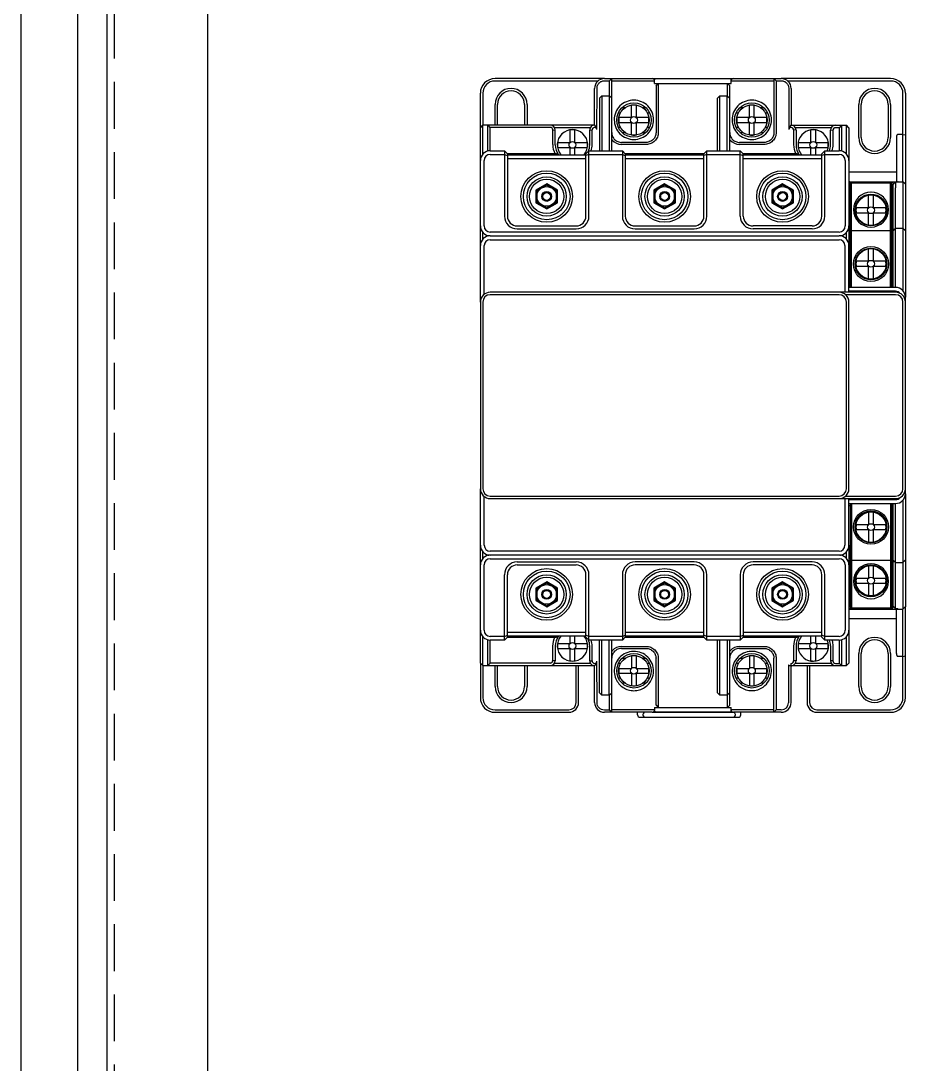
# Model space of a CAD drawing. Header units: millimetres. Extents: x 0 to 6126, y 0 to 4331.
# Drawn here: x 4056.4 to 4240, y 2773.8 to 2986.2 of the extents above; entities that cross this region are included whole.
import ezdxf

# ---------------------------------------------------------------- set-up
doc = ezdxf.new("R2010")
doc.units = ezdxf.units.MM
doc.linetypes.add('HIDDEN2', pattern=[4.7625, 3.175, -1.5875])
doc.layers.add('8ZTD-022-611DXF_CONTINUOUS_LINE', color=7, linetype='Continuous')

# ---------------------------------------------------------------- blocks, each defined once
blk = doc.blocks.new('chin851')
at = {"layer": '8ZTD-022-611DXF_CONTINUOUS_LINE', "color": 7, "linetype": 'Continuous'}
for p, q in [((93.52, 360.71), (71.27, 360.71)), ((92.21, 360.21), (71.27, 360.21)), ((93.52, 360.71), (103.22, 360.71)), ((93.52, 360.26), (94.56, 360.26)), ((94.56, 360.26), (95.01, 360.71)), ((94.56, 357.17), (94.56, 360.26)), ((95.02, 346.01), (95.02, 360.71)), ((95.02, 360.22), (103.72, 360.22)), ((103.22, 360.71), (119.81, 360.71)), ((103.59, 360.55), (103.61, 360.71)), ((103.72, 360.45), (103.72, 360.71)), ((103.72, 360.36), (103.72, 360.45)), ((103.72, 359.71), (103.72, 360.36)), ((103.72, 359.71), (119.32, 359.71)), ((119.12, 360.65), (103.92, 360.65)), ((104.02, 359.25), (104.48, 359.71)), ((104.02, 359.25), (104.02, 349.71)), ((104.48, 359.71), (104.48, 359.26)), ((104.48, 359.26), (104.48, 349.75)), ((119.02, 359.25), (118.56, 359.71)), ((118.56, 359.26), (118.56, 359.71)), ((118.56, 357.17), (118.56, 359.26)), ((119.02, 346.01), (119.02, 359.25)), ((119.32, 360.71), (119.32, 360.45)), ((119.32, 359.71), (119.32, 360.36)), ((119.32, 360.22), (128.02, 360.22)), ((119.42, 360.71), (119.44, 360.55)), ((119.81, 360.71), (129.52, 360.71)), ((128.02, 360.71), (128.02, 349.71)), ((128.02, 360.71), (128.48, 360.26)), ((128.48, 360.26), (128.48, 349.75)), ((128.48, 360.26), (129.52, 360.26)), ((151.77, 360.71), (129.52, 360.71)), ((151.77, 360.21), (130.82, 360.21)), ((68.27, 350.71), (68.27, 357.71)), ((68.77, 357.71), (68.77, 351.21)), ((91.52, 351.21), (91.52, 358.71)), ((92.01, 350.33), (92.02, 358.76)), ((93.02, 357.21), (92.52, 356.71)), ((93.02, 357.21), (93.02, 346.01)), ((93.02, 357.21), (94.52, 357.21)), ((94.52, 357.21), (94.52, 346.01)), ((95.02, 356.71), (94.52, 357.21)), ((116.52, 356.71), (117.02, 357.21)), ((117.02, 346.01), (117.02, 357.21)), ((117.02, 357.21), (118.52, 357.21)), ((118.52, 346.01), (118.52, 357.21)), ((118.52, 357.21), (119.02, 356.71)), ((131.02, 358.76), (131.02, 350.33)), ((131.52, 358.71), (131.52, 351.21)), ((154.27, 339.71), (154.27, 357.71)), ((154.77, 357.71), (154.77, 339.21)), ((71.27, 351.21), (71.27, 355.46)), ((71.77, 351.21), (71.77, 355.46)), ((77.27, 355.46), (77.27, 351.21)), ((77.77, 355.46), (77.77, 351.21)), ((92.52, 356.71), (92.52, 346.01)), ((97.69, 354.76), (97.1, 354.76)), ((97.92, 354.96), (97.92, 354.91)), ((99.02, 352.76), (99.02, 355.28)), ((100.02, 352.76), (100.02, 355.28)), ((101.12, 354.91), (101.12, 354.96)), ((101.93, 354.76), (101.34, 354.76)), ((116.52, 346.01), (116.52, 356.71)), ((121.69, 354.76), (121.1, 354.76)), ((121.92, 354.96), (121.92, 354.91)), ((123.02, 352.76), (123.02, 355.28)), ((124.02, 352.76), (124.02, 355.28)), ((125.12, 354.91), (125.12, 354.96)), ((125.93, 354.76), (125.34, 354.76)), ((145.27, 348.71), (145.27, 355.46)), ((145.77, 348.71), (145.77, 355.46)), ((151.27, 355.46), (151.27, 348.71)), ((151.77, 355.46), (151.77, 348.71)), ((96.36, 353.76), (96.81, 353.76)), ((99.02, 352.76), (96.5, 352.76)), ((102.53, 352.76), (100.02, 352.76)), ((102.23, 353.76), (102.67, 353.76)), ((120.36, 353.76), (120.81, 353.76)), ((123.02, 352.76), (120.5, 352.76)), ((126.53, 352.76), (124.02, 352.76)), ((126.23, 353.76), (126.67, 353.76)), ((68.27, 350.71), (68.77, 351.21)), ((68.27, 344.01), (68.27, 350.71)), ((68.77, 345.32), (68.77, 351.21)), ((91.52, 351.21), (68.77, 351.21)), ((69.77, 345.94), (69.77, 351.21)), ((69.77, 351.21), (70.27, 350.71)), ((82.52, 350.76), (70.22, 350.76)), ((70.27, 346.01), (70.27, 350.71)), ((90.65, 350.71), (83.38, 350.71)), ((96.81, 350.76), (96.36, 350.76)), ((96.5, 351.76), (99.02, 351.76)), ((99.02, 349.25), (99.02, 351.76)), ((100.02, 349.25), (100.02, 351.76)), ((100.02, 351.76), (102.53, 351.76)), ((102.67, 350.76), (102.22, 350.76)), ((120.81, 350.76), (120.36, 350.76)), ((120.5, 351.76), (123.02, 351.76)), ((123.02, 349.25), (123.02, 351.76)), ((124.02, 349.25), (124.02, 351.76)), ((124.02, 351.76), (126.53, 351.76)), ((126.67, 350.76), (126.22, 350.76)), ((131.52, 351.21), (142.77, 351.21)), ((139.65, 350.71), (132.38, 350.71)), ((140.52, 350.72), (141.27, 350.72)), ((141.77, 351.21), (141.27, 350.71)), ((141.27, 350.71), (141.27, 346.01)), ((141.77, 351.21), (141.77, 345.94)), ((142.77, 345.32), (142.77, 351.21)), ((143.27, 350.71), (142.77, 351.21)), ((143.27, 350.71), (143.27, 344.01)), ((83.02, 347.26), (83.02, 350.26)), ((83.02, 350.26), (83.52, 350.21)), ((83.52, 347.21), (83.52, 350.21)), ((86.52, 347.71), (86.52, 350.23)), ((87.52, 347.71), (87.52, 350.23)), ((90.52, 350.21), (91.02, 350.26)), ((90.52, 347.21), (90.52, 350.21)), ((91.02, 347.26), (91.02, 350.26)), ((97.1, 349.76), (97.7, 349.76)), ((97.92, 349.61), (97.92, 349.56)), ((101.12, 349.56), (101.12, 349.61)), ((101.33, 349.76), (101.93, 349.76)), ((121.1, 349.76), (121.7, 349.76)), ((121.92, 349.61), (121.92, 349.56)), ((125.12, 349.56), (125.12, 349.61)), ((125.33, 349.76), (125.93, 349.76)), ((132.02, 350.26), (132.02, 347.26)), ((132.52, 350.21), (132.02, 350.26)), ((132.52, 350.21), (132.52, 347.21)), ((135.52, 347.71), (135.52, 350.23)), ((136.52, 347.71), (136.52, 350.23)), ((139.52, 350.21), (140.06, 350.26)), ((139.52, 347.21), (139.52, 350.21)), ((140.06, 347.26), (140.06, 350.26)), ((152.97, 348.75), (152.97, 339.71)), ((154.27, 349.33), (153.17, 349.33)), ((154.27, 349.33), (154.77, 349.24)), ((84, 347.71), (86.52, 347.71)), ((84, 346.71), (86.52, 346.71)), ((86.52, 345.21), (86.52, 346.71)), ((87.52, 347.71), (90.03, 347.71)), ((87.52, 345.21), (87.52, 346.71)), ((87.52, 346.71), (90.03, 346.71)), ((102.02, 347.72), (97.02, 347.72)), ((102.02, 347.3), (97.02, 347.3)), ((126.02, 347.72), (121.02, 347.72)), ((126.02, 347.3), (121.02, 347.3)), ((133, 347.71), (135.52, 347.71)), ((133, 346.71), (135.52, 346.71)), ((135.52, 345.21), (135.52, 346.71)), ((136.52, 347.71), (139.03, 347.71)), ((136.52, 345.21), (136.52, 346.71)), ((136.52, 346.71), (139.03, 346.71)), ((68.27, 330.71), (68.27, 344.01)), ((69.02, 330.71), (69.02, 344.01)), ((70.27, 346.01), (73.17, 346.01)), ((70.27, 345.26), (73.17, 345.26)), ((73.17, 346.01), (73.17, 332.71)), ((73.17, 346.01), (73.77, 345.41)), ((73.17, 345.26), (73.77, 345.02)), ((73.77, 345.41), (73.77, 332.71)), ((83.74, 345.41), (73.77, 345.41)), ((73.77, 345.21), (89.77, 345.21)), ((73.77, 344.46), (89.77, 344.46)), ((89.77, 345.41), (90.37, 346.01)), ((89.77, 332.71), (89.77, 345.41)), ((90.37, 345.26), (89.77, 345.02)), ((90.37, 332.71), (90.37, 346.01)), ((90.37, 346.01), (97.17, 346.01)), ((90.37, 345.26), (97.17, 345.26)), ((97.17, 346.01), (97.17, 332.71)), ((97.17, 346.01), (97.77, 345.41)), ((97.17, 345.26), (97.77, 345.02)), ((97.77, 345.41), (97.77, 332.71)), ((113.77, 345.41), (97.77, 345.41)), ((97.77, 345.21), (113.77, 345.21)), ((97.77, 344.46), (113.77, 344.46)), ((113.77, 345.41), (114.37, 346.01)), ((113.77, 332.71), (113.77, 345.41)), ((114.37, 345.26), (113.77, 345.02)), ((114.37, 332.71), (114.37, 346.01)), ((114.37, 346.01), (121.17, 346.01)), ((114.37, 345.26), (121.17, 345.26)), ((121.17, 332.71), (121.17, 346.01)), ((121.17, 346.01), (121.77, 345.41)), ((121.17, 345.26), (121.77, 345.02)), ((121.77, 332.71), (121.77, 345.41)), ((132.74, 345.41), (121.77, 345.41)), ((121.77, 345.21), (137.77, 345.21)), ((121.77, 344.46), (137.77, 344.46)), ((138.37, 346.01), (137.77, 345.41)), ((137.77, 332.71), (137.77, 345.41)), ((138.37, 345.26), (137.77, 345.02)), ((138.37, 332.71), (138.37, 346.01)), ((138.37, 346.01), (141.27, 346.01)), ((138.37, 345.26), (141.27, 345.26)), ((142.52, 344.01), (142.52, 330.71)), ((143.27, 344.01), (143.27, 330.71)), ((143.27, 341.71), (152.97, 341.71)), ((81.77, 339.25), (79.57, 337.98)), ((79.57, 337.98), (79.57, 335.44)), ((79.57, 337.98), (79.77, 337.87)), ((81.77, 339.02), (79.77, 337.87)), ((79.77, 337.87), (79.77, 335.56)), ((81.77, 339.25), (81.77, 339.02)), ((83.97, 337.98), (81.77, 339.25)), ((83.77, 337.87), (81.77, 339.02)), ((83.97, 337.98), (83.77, 337.87)), ((83.77, 335.56), (83.77, 337.87)), ((83.97, 335.44), (83.97, 337.98)), ((105.77, 339.25), (103.57, 337.98)), ((103.57, 337.98), (103.57, 335.44)), ((103.57, 337.98), (103.77, 337.87)), ((105.77, 339.02), (103.77, 337.87)), ((103.77, 337.87), (103.77, 335.56)), ((105.77, 339.25), (105.77, 339.02)), ((107.97, 337.98), (105.77, 339.25)), ((107.77, 337.87), (105.77, 339.02)), ((107.97, 337.98), (107.77, 337.87)), ((107.77, 335.56), (107.77, 337.87)), ((107.97, 335.44), (107.97, 337.98)), ((129.77, 339.25), (127.57, 337.98)), ((127.57, 337.98), (127.57, 335.44)), ((127.57, 337.98), (127.77, 337.87)), ((129.77, 339.02), (127.77, 337.87)), ((127.77, 337.87), (127.77, 335.56)), ((129.77, 339.25), (129.77, 339.02)), ((131.97, 337.98), (129.77, 339.25)), ((131.77, 337.87), (129.77, 339.02)), ((131.97, 337.98), (131.77, 337.87)), ((131.77, 335.56), (131.77, 337.87)), ((131.97, 335.44), (131.97, 337.98)), ((143.27, 339.71), (154.27, 339.71)), ((143.27, 339.41), (143.32, 339.46)), ((143.52, 339.16), (143.27, 339.16)), ((143.52, 338.26), (143.27, 338.26)), ((143.27, 337.71), (143.52, 337.71)), ((143.32, 339.46), (152.22, 339.46)), ((143.37, 337.71), (143.37, 337.91)), ((143.52, 337.91), (143.37, 337.91)), ((143.52, 339.16), (143.82, 339.46)), ((143.52, 339.16), (143.82, 339.46)), ((143.52, 329.76), (143.52, 339.16)), ((143.82, 329.99), (143.82, 339.46)), ((151.72, 318.21), (151.72, 339.46)), ((152.02, 339.16), (151.72, 339.46)), ((152.02, 329.76), (152.02, 339.16)), ((152.02, 339.16), (152.28, 339.16)), ((152.02, 338.26), (152.27, 338.26)), ((152.02, 337.91), (152.17, 337.91)), ((152.02, 337.71), (152.27, 337.71)), ((152.17, 337.91), (152.17, 337.71)), ((152.22, 339.46), (152.4, 339.28)), ((152.27, 318.21), (152.27, 339.15)), ((152.77, 339.66), (152.76, 339)), ((152.76, 339), (152.77, 338.44)), ((152.77, 339.66), (153.26, 339.66)), ((152.77, 318.21), (152.77, 338.44)), ((153.24, 339.69), (153.21, 339.66)), ((153.21, 339.66), (153.24, 339.69)), ((153.27, 339.71), (153.26, 339.66)), ((154.27, 339.71), (154.27, 317.53)), ((154.77, 339.21), (154.27, 339.71)), ((154.77, 339.21), (154.77, 316.21)), ((79.57, 335.44), (79.77, 335.56)), ((79.77, 335.56), (81.77, 334.4)), ((81.77, 334.4), (83.77, 335.56)), ((83.97, 335.44), (83.77, 335.56)), ((103.57, 335.44), (103.77, 335.56)), ((103.77, 335.56), (105.77, 334.4)), ((105.77, 334.4), (107.77, 335.56)), ((107.97, 335.44), (107.77, 335.56)), ((127.57, 335.44), (127.77, 335.56)), ((127.77, 335.56), (129.77, 334.4)), ((129.77, 334.4), (131.77, 335.56)), ((131.97, 335.44), (131.77, 335.56)), ((145.94, 336.41), (145.63, 336.41)), ((146.17, 336.61), (146.17, 336.56)), ((147.27, 334.41), (147.27, 336.93)), ((148.27, 334.41), (148.27, 336.93)), ((149.37, 336.56), (149.37, 336.61)), ((149.9, 336.41), (149.59, 336.41)), ((79.57, 335.44), (81.77, 334.17)), ((81.77, 334.17), (83.97, 335.44)), ((81.77, 334.17), (81.77, 334.4)), ((103.57, 335.44), (105.77, 334.17)), ((105.77, 334.17), (107.97, 335.44)), ((105.77, 334.17), (105.77, 334.4)), ((127.57, 335.44), (129.77, 334.17)), ((129.77, 334.17), (131.97, 335.44)), ((129.77, 334.17), (129.77, 334.4)), ((147.27, 334.41), (144.75, 334.41)), ((144.75, 333.41), (147.27, 333.41)), ((144.86, 335.41), (145.06, 335.41)), ((147.27, 330.9), (147.27, 333.41)), ((150.78, 334.41), (148.27, 334.41)), ((148.27, 330.9), (148.27, 333.41)), ((148.27, 333.41), (150.78, 333.41)), ((150.48, 335.41), (150.67, 335.41)), ((143.27, 332.76), (143.52, 332.76)), ((145.06, 332.41), (144.92, 332.41)), ((145.77, 331.41), (145.95, 331.41)), ((149.58, 331.41), (149.76, 331.41)), ((150.61, 332.41), (150.47, 332.41)), ((152.02, 332.76), (152.27, 332.76)), ((68.27, 326.71), (68.27, 330.71)), ((68.77, 328.02), (68.77, 329.4)), ((141.27, 329.46), (70.27, 329.46)), ((75.77, 330.71), (87.77, 330.71)), ((75.77, 330.11), (87.77, 330.11)), ((99.77, 330.71), (111.77, 330.71)), ((99.77, 330.11), (111.77, 330.11)), ((135.77, 330.71), (123.77, 330.71)), ((135.77, 330.11), (123.77, 330.11)), ((142.77, 328.02), (142.77, 329.4)), ((143.27, 330.71), (143.27, 326.71)), ((143.27, 329.71), (143.32, 329.76)), ((143.52, 329.46), (143.27, 329.46)), ((143.32, 329.76), (152.22, 329.76)), ((143.52, 329.46), (143.82, 329.76)), ((143.52, 318.21), (143.52, 329.46)), ((143.82, 329.8), (143.82, 329.99)), ((143.82, 329.76), (143.82, 329.8)), ((143.82, 318.21), (143.82, 329.76)), ((146.17, 331.26), (146.17, 331.21)), ((149.37, 331.21), (149.37, 331.26)), ((151.72, 329.76), (152.02, 329.46)), ((152.02, 318.21), (152.02, 329.46)), ((152.03, 329.46), (152.27, 329.46)), ((152.22, 329.76), (152.27, 329.71)), ((152.27, 329.71), (152.77, 330.21)), ((152.76, 330.21), (152.7, 330.15)), ((154.27, 330.21), (152.77, 330.21)), ((154.77, 329.71), (154.27, 330.21)), ((69.77, 328.65), (69.77, 328.78)), ((70.27, 328.71), (141.27, 328.71)), ((70.27, 327.91), (141.27, 327.91)), ((141.77, 328.78), (141.77, 328.65)), ((143.52, 327.76), (143.27, 327.76)), ((143.27, 327.21), (143.52, 327.21)), ((152.02, 327.76), (152.27, 327.76)), ((152.02, 327.21), (152.27, 327.21)), ((68.27, 315.21), (68.27, 326.71)), ((69.07, 316.81), (69.07, 326.71)), ((142.47, 326.71), (142.47, 317.21)), ((143.27, 317.21), (143.27, 326.71)), ((145.94, 325.51), (145.77, 325.51)), ((146.17, 325.71), (146.17, 325.66)), ((147.27, 323.51), (147.27, 326.03)), ((148.27, 323.51), (148.27, 326.03)), ((149.37, 325.66), (149.37, 325.71)), ((149.76, 325.51), (149.59, 325.51)), ((147.27, 323.51), (144.75, 323.51)), ((144.92, 324.51), (145.06, 324.51)), ((150.78, 323.51), (148.27, 323.51)), ((150.48, 324.51), (150.61, 324.51)), ((144.75, 322.51), (147.27, 322.51)), ((145.06, 321.51), (144.86, 321.51)), ((147.27, 320), (147.27, 322.51)), ((148.27, 322.51), (150.78, 322.51)), ((148.27, 320), (148.27, 322.51)), ((150.67, 321.51), (150.47, 321.51)), ((143.27, 318.71), (143.52, 318.71)), ((145.64, 320.51), (145.95, 320.51)), ((146.17, 320.36), (146.17, 320.31)), ((149.37, 320.31), (149.37, 320.36)), ((149.58, 320.51), (149.89, 320.51)), ((152.02, 318.71), (152.27, 318.71)), ((152.77, 317.21), (70.27, 317.21)), ((141.27, 316.71), (70.27, 316.71)), ((152.77, 316.71), (142.59, 316.71)), ((152.77, 318.21), (143.27, 318.21)), ((152.77, 317.41), (143.27, 317.41)), ((68.27, 315.21), (68.27, 277.21)), ((68.77, 315.21), (68.77, 277.21)), ((142.77, 277.21), (142.77, 315.21)), ((143.27, 277.21), (143.27, 315.21)), ((154.27, 277.21), (154.27, 315.21)), ((154.77, 315.21), (154.77, 316.21)), ((154.77, 277.21), (154.77, 315.21)), ((68.27, 265.71), (68.27, 277.21)), ((154.77, 276.21), (154.77, 277.21)), ((154.77, 276.21), (154.77, 253.21)), ((69.07, 265.71), (69.07, 275.62)), ((70.27, 275.71), (141.27, 275.71)), ((70.27, 275.21), (152.77, 275.21)), ((142.47, 275.21), (142.47, 265.71)), ((142.59, 275.71), (152.77, 275.71)), ((143.27, 265.71), (143.27, 275.21)), ((143.27, 275.01), (152.77, 275.01)), ((143.27, 274.21), (152.77, 274.21)), ((143.52, 274.21), (143.52, 262.96)), ((143.82, 274.21), (143.82, 252.96)), ((151.72, 274.21), (151.72, 262.66)), ((152.02, 274.21), (152.02, 262.96)), ((152.27, 253.28), (152.27, 274.21)), ((152.77, 253.21), (152.77, 274.21)), ((154.27, 274.9), (154.27, 252.71)), ((143.52, 273.71), (143.27, 273.71)), ((145.95, 271.91), (145.64, 271.91)), ((146.17, 272.11), (146.17, 272.07)), ((147.27, 272.43), (147.27, 269.91)), ((148.27, 269.91), (148.27, 272.43)), ((149.37, 272.07), (149.37, 272.11)), ((149.89, 271.91), (149.58, 271.91)), ((152.27, 273.71), (152.02, 273.71)), ((144.75, 269.91), (147.27, 269.91)), ((145.06, 270.91), (144.86, 270.91)), ((148.27, 269.91), (150.78, 269.91)), ((150.67, 270.91), (150.47, 270.91)), ((144.75, 268.91), (147.27, 268.91)), ((145.05, 267.91), (144.92, 267.91)), ((147.27, 268.91), (147.27, 266.4)), ((148.27, 268.91), (150.78, 268.91)), ((148.27, 266.4), (148.27, 268.91)), ((150.61, 267.91), (150.47, 267.91)), ((68.27, 261.71), (68.27, 265.71)), ((143.27, 265.71), (143.27, 261.71)), ((145.94, 266.91), (145.77, 266.91)), ((146.17, 266.77), (146.17, 266.71)), ((149.37, 266.71), (149.37, 266.77)), ((149.76, 266.91), (149.59, 266.91)), ((68.77, 263.02), (68.77, 264.41)), ((69.77, 263.64), (69.77, 263.78)), ((141.27, 264.51), (70.27, 264.51)), ((141.27, 263.71), (70.27, 263.71)), ((141.77, 263.78), (141.77, 263.64)), ((142.77, 263.02), (142.77, 264.41)), ((143.52, 265.21), (143.27, 265.21)), ((143.27, 264.66), (143.52, 264.66)), ((152.27, 265.21), (152.02, 265.21)), ((152.02, 264.66), (152.27, 264.66)), ((68.27, 248.41), (68.27, 261.71)), ((69.02, 248.41), (69.02, 261.71)), ((70.27, 262.96), (141.27, 262.96)), ((75.77, 262.31), (87.77, 262.31)), ((75.77, 261.71), (87.77, 261.71)), ((111.77, 262.31), (99.77, 262.31)), ((111.77, 261.71), (99.77, 261.71)), ((135.77, 262.31), (123.77, 262.31)), ((135.77, 261.71), (123.77, 261.71)), ((142.52, 261.71), (142.52, 248.41)), ((143.5, 262.96), (143.27, 262.96)), ((143.32, 262.66), (143.27, 262.71)), ((143.27, 261.71), (143.27, 248.41)), ((143.32, 262.66), (152.22, 262.66)), ((143.82, 262.66), (143.52, 262.96)), ((143.52, 262.96), (143.82, 262.66)), ((143.52, 262.66), (143.52, 253.26)), ((146.17, 261.21), (146.17, 261.17)), ((147.27, 261.53), (147.27, 259.01)), ((148.27, 259.01), (148.27, 261.53)), ((149.37, 261.17), (149.37, 261.21)), ((152.02, 262.96), (151.72, 262.66)), ((151.72, 262.66), (151.72, 262.63)), ((151.72, 262.63), (151.72, 262.44)), ((151.72, 262.44), (151.72, 252.96)), ((152.02, 262.96), (152.27, 262.96)), ((152.02, 262.66), (152.02, 253.26)), ((152.27, 262.71), (152.22, 262.66)), ((152.27, 262.71), (152.77, 262.21)), ((152.7, 262.28), (152.76, 262.21)), ((152.77, 262.21), (154.27, 262.21)), ((154.77, 262.71), (154.27, 262.21)), ((73.17, 246.41), (73.17, 259.71)), ((73.77, 247.01), (73.77, 259.71)), ((89.77, 247.01), (89.77, 259.71)), ((90.37, 246.41), (90.37, 259.71)), ((97.17, 259.71), (97.17, 246.41)), ((97.77, 259.71), (97.77, 247.01)), ((113.77, 247.01), (113.77, 259.71)), ((114.37, 246.41), (114.37, 259.71)), ((121.17, 259.71), (121.17, 246.41)), ((121.77, 259.71), (121.77, 247.01)), ((137.77, 247.01), (137.77, 259.71)), ((138.37, 246.41), (138.37, 259.71)), ((143.52, 259.66), (143.27, 259.66)), ((145.06, 260.01), (144.92, 260.01)), ((145.95, 261.01), (145.77, 261.01)), ((149.76, 261.01), (149.58, 261.01)), ((150.61, 260.01), (150.47, 260.01)), ((152.27, 259.66), (152.02, 259.66)), ((81.77, 258.25), (79.57, 256.98)), ((79.57, 256.98), (79.77, 256.87)), ((79.57, 256.98), (79.57, 254.44)), ((81.77, 258.02), (79.77, 256.87)), ((83.97, 256.98), (81.77, 258.25)), ((81.77, 258.25), (81.77, 258.02)), ((83.77, 256.87), (81.77, 258.02)), ((83.97, 256.98), (83.77, 256.87)), ((83.97, 254.44), (83.97, 256.98)), ((105.77, 258.25), (103.57, 256.98)), ((103.57, 256.98), (103.77, 256.87)), ((103.57, 256.98), (103.57, 254.44)), ((105.77, 258.02), (103.77, 256.87)), ((107.97, 256.98), (105.77, 258.25)), ((105.77, 258.25), (105.77, 258.02)), ((107.77, 256.87), (105.77, 258.02)), ((107.97, 256.98), (107.77, 256.87)), ((107.97, 254.44), (107.97, 256.98)), ((129.77, 258.25), (127.57, 256.98)), ((127.57, 256.98), (127.77, 256.87)), ((127.57, 256.98), (127.57, 254.44)), ((129.77, 258.02), (127.77, 256.87)), ((131.97, 256.98), (129.77, 258.25)), ((129.77, 258.25), (129.77, 258.02)), ((131.77, 256.87), (129.77, 258.02)), ((131.97, 256.98), (131.77, 256.87)), ((131.97, 254.44), (131.97, 256.98)), ((144.75, 259.01), (147.27, 259.01)), ((144.75, 258.01), (147.27, 258.01)), ((145.05, 257.01), (144.86, 257.01)), ((147.27, 258.01), (147.27, 255.5)), ((148.27, 259.01), (150.78, 259.01)), ((148.27, 258.01), (150.78, 258.01)), ((148.27, 255.5), (148.27, 258.01)), ((150.67, 257.01), (150.47, 257.01)), ((79.77, 256.87), (79.77, 254.56)), ((83.77, 254.56), (83.77, 256.87)), ((103.77, 256.87), (103.77, 254.56)), ((107.77, 254.56), (107.77, 256.87)), ((127.77, 256.87), (127.77, 254.56)), ((131.77, 254.56), (131.77, 256.87)), ((145.94, 256.01), (145.63, 256.01)), ((146.17, 255.87), (146.17, 255.81)), ((149.37, 255.81), (149.37, 255.87)), ((149.9, 256.01), (149.59, 256.01)), ((79.57, 254.44), (79.77, 254.56)), ((79.57, 254.44), (81.77, 253.17)), ((79.77, 254.56), (81.77, 253.4)), ((81.77, 253.4), (83.77, 254.56)), ((81.77, 253.17), (83.97, 254.44)), ((81.77, 253.17), (81.77, 253.4)), ((83.97, 254.44), (83.77, 254.56)), ((103.57, 254.44), (103.77, 254.56)), ((103.57, 254.44), (105.77, 253.17)), ((103.77, 254.56), (105.77, 253.4)), ((105.77, 253.4), (107.77, 254.56)), ((105.77, 253.17), (107.97, 254.44)), ((105.77, 253.17), (105.77, 253.4)), ((107.97, 254.44), (107.77, 254.56)), ((127.57, 254.44), (127.77, 254.56)), ((127.57, 254.44), (129.77, 253.17)), ((127.77, 254.56), (129.77, 253.4)), ((129.77, 253.4), (131.77, 254.56)), ((129.77, 253.17), (131.97, 254.44)), ((129.77, 253.17), (129.77, 253.4)), ((131.97, 254.44), (131.77, 254.56)), ((143.52, 254.71), (143.27, 254.71)), ((143.27, 254.16), (143.52, 254.16)), ((143.52, 253.26), (143.27, 253.26)), ((143.32, 252.96), (143.27, 253.01)), ((143.27, 252.71), (154.27, 252.71)), ((143.32, 252.96), (152.22, 252.96)), ((143.37, 254.51), (143.37, 254.71)), ((143.52, 254.51), (143.37, 254.51)), ((143.82, 252.96), (143.52, 253.26)), ((143.52, 253.26), (143.82, 252.96)), ((152.02, 253.26), (151.72, 252.96)), ((152.27, 254.71), (152.02, 254.71)), ((152.02, 254.51), (152.17, 254.51)), ((152.02, 254.16), (152.27, 254.16)), ((152.02, 253.26), (152.28, 253.26)), ((152.17, 254.71), (152.17, 254.51)), ((152.4, 253.14), (152.22, 252.96)), ((152.77, 252.77), (152.77, 253.21)), ((153.26, 252.77), (152.77, 252.77)), ((152.97, 243.68), (152.97, 252.71)), ((153.24, 252.74), (153.21, 252.77)), ((153.21, 252.77), (153.24, 252.74)), ((153.26, 252.77), (153.27, 252.71)), ((154.77, 253.21), (154.27, 252.71)), ((154.27, 234.71), (154.27, 252.71)), ((154.77, 234.71), (154.77, 253.21)), ((152.97, 250.71), (143.27, 250.71)), ((68.27, 241.71), (68.27, 248.41)), ((68.77, 241.21), (68.77, 247.1)), ((69.77, 241.21), (69.77, 246.48)), ((73.17, 247.16), (70.27, 247.16)), ((73.17, 246.41), (70.27, 246.41)), ((70.27, 241.71), (70.27, 246.41)), ((73.17, 247.16), (73.77, 247.41)), ((73.17, 246.41), (73.77, 247.01)), ((89.77, 247.96), (73.77, 247.96)), ((89.77, 247.21), (73.77, 247.21)), ((73.77, 247.01), (83.74, 247.01)), ((86.52, 245.71), (86.52, 247.21)), ((87.52, 245.71), (87.52, 247.21)), ((90.37, 247.16), (89.77, 247.41)), ((90.37, 246.41), (89.77, 247.01)), ((97.17, 247.16), (90.37, 247.16)), ((97.17, 246.41), (90.37, 246.41)), ((92.52, 235.71), (92.52, 246.41)), ((93.02, 235.21), (93.02, 246.41)), ((94.52, 235.21), (94.52, 246.41)), ((95.02, 231.71), (95.02, 246.41)), ((97.17, 247.16), (97.77, 247.41)), ((97.77, 247.01), (97.17, 246.41)), ((113.77, 247.96), (97.77, 247.96)), ((113.77, 247.21), (97.77, 247.21)), ((97.77, 247.01), (113.77, 247.01)), ((114.37, 247.16), (113.77, 247.41)), ((114.37, 246.41), (113.77, 247.01)), ((121.17, 247.16), (114.37, 247.16)), ((121.17, 246.41), (114.37, 246.41)), ((116.52, 235.71), (116.52, 246.41)), ((117.02, 235.21), (117.02, 246.41)), ((118.52, 246.41), (118.52, 235.21)), ((119.02, 233.17), (119.02, 246.41)), ((121.17, 247.16), (121.77, 247.41)), ((121.77, 247.01), (121.17, 246.41)), ((137.77, 247.96), (121.77, 247.96)), ((137.77, 247.21), (121.77, 247.21)), ((121.77, 247.01), (132.74, 247.01)), ((135.52, 245.71), (135.52, 247.21)), ((136.52, 245.71), (136.52, 247.21)), ((138.37, 247.16), (137.77, 247.41)), ((138.37, 246.41), (137.77, 247.01)), ((141.27, 247.16), (138.37, 247.16)), ((141.27, 246.41), (138.37, 246.41)), ((141.27, 246.41), (141.27, 241.71)), ((141.77, 246.48), (141.77, 241.21)), ((142.77, 241.21), (142.77, 247.1)), ((143.27, 248.41), (143.27, 241.71)), ((82.97, 245.17), (82.97, 242.17)), ((83.52, 245.21), (83.52, 242.21)), ((84, 245.71), (86.52, 245.71)), ((84, 244.71), (86.52, 244.71)), ((86.52, 242.2), (86.52, 244.71)), ((87.52, 245.71), (90.03, 245.71)), ((87.52, 244.71), (90.03, 244.71)), ((87.52, 242.2), (87.52, 244.71)), ((90.52, 242.21), (90.52, 245.21)), ((91.02, 242.17), (91.02, 245.17)), ((97.02, 245.13), (102.02, 245.13)), ((97.02, 244.71), (102.02, 244.71)), ((121.02, 245.13), (126.02, 245.13)), ((121.02, 244.71), (126.02, 244.71)), ((132.02, 245.17), (132.02, 242.17)), ((132.52, 245.21), (132.52, 242.21)), ((133, 245.71), (135.52, 245.71)), ((133, 244.71), (135.52, 244.71)), ((135.52, 242.2), (135.52, 244.71)), ((136.52, 245.71), (139.03, 245.71)), ((136.52, 244.71), (139.03, 244.71)), ((136.52, 242.2), (136.52, 244.71)), ((139.52, 245.21), (139.52, 242.21)), ((140.02, 245.17), (140.02, 242.17)), ((83.52, 242.21), (82.97, 242.17)), ((90.52, 242.21), (91.02, 242.17)), ((92.02, 233.67), (92.01, 242.09)), ((97.7, 242.66), (97.08, 242.66)), ((97.92, 242.86), (97.92, 242.82)), ((99.02, 243.18), (99.02, 240.66)), ((100.02, 240.66), (100.02, 243.18)), ((101.12, 242.82), (101.12, 242.86)), ((101.95, 242.66), (101.33, 242.66)), ((104.02, 233.17), (104.02, 242.72)), ((104.48, 242.68), (104.48, 232.71)), ((121.7, 242.66), (121.07, 242.66)), ((121.92, 242.86), (121.92, 242.82)), ((123.02, 243.18), (123.02, 240.66)), ((124.02, 240.66), (124.02, 243.18)), ((125.12, 242.82), (125.12, 242.86)), ((125.96, 242.66), (125.33, 242.66)), ((128.02, 231.71), (128.02, 242.72)), ((128.48, 242.68), (128.48, 232.21)), ((132.52, 242.21), (132.02, 242.17)), ((140.02, 242.17), (139.52, 242.21)), ((145.27, 236.96), (145.27, 243.71)), ((145.77, 236.96), (145.77, 243.71)), ((151.27, 243.71), (151.27, 236.96)), ((151.77, 243.71), (151.77, 236.96)), ((154.27, 243.1), (153.17, 243.1)), ((154.27, 243.1), (154.77, 243.19)), ((68.27, 241.71), (68.77, 241.21)), ((68.27, 241.71), (68.27, 234.71)), ((68.77, 241.21), (91.52, 241.21)), ((68.77, 241.21), (68.77, 234.71)), ((69.77, 241.21), (70.27, 241.71)), ((82.52, 241.71), (70.27, 241.71)), ((71.27, 236.96), (71.27, 241.21)), ((71.77, 236.96), (71.77, 241.21)), ((77.27, 241.21), (77.27, 236.96)), ((77.77, 241.21), (77.77, 236.96)), ((83.38, 241.71), (90.65, 241.71)), ((87.77, 233.71), (87.77, 241.21)), ((88.27, 233.71), (88.27, 241.21)), ((91.52, 233.71), (91.52, 241.21)), ((96.81, 241.66), (96.38, 241.66)), ((96.5, 240.66), (99.02, 240.66)), ((100.02, 240.66), (102.53, 240.66)), ((102.65, 241.66), (102.22, 241.66)), ((120.81, 241.66), (120.38, 241.66)), ((120.5, 240.66), (123.02, 240.66)), ((124.02, 240.66), (126.53, 240.66)), ((126.65, 241.66), (126.22, 241.66)), ((130.97, 241.38), (130.97, 233.67)), ((131.52, 233.71), (131.52, 241.67)), ((131.52, 241.21), (142.77, 241.21)), ((132.38, 241.71), (139.65, 241.71)), ((134.77, 241.21), (134.77, 233.71)), ((135.27, 241.21), (135.27, 233.71)), ((140.52, 241.67), (141.31, 241.67)), ((141.77, 241.21), (141.27, 241.71)), ((143.27, 241.71), (142.77, 241.21)), ((96.8, 238.66), (96.36, 238.66)), ((96.5, 239.66), (99.02, 239.66)), ((99.02, 239.66), (99.02, 237.15)), ((100.02, 239.66), (102.53, 239.66)), ((100.02, 237.15), (100.02, 239.66)), ((102.67, 238.66), (102.22, 238.66)), ((120.8, 238.66), (120.36, 238.66)), ((120.5, 239.66), (123.02, 239.66)), ((123.02, 239.66), (123.02, 237.15)), ((124.02, 239.66), (126.53, 239.66)), ((124.02, 237.15), (124.02, 239.66)), ((126.67, 238.66), (126.22, 238.66)), ((92.52, 235.71), (93.02, 235.21)), ((94.52, 235.21), (95.02, 235.71)), ((97.69, 237.66), (97.09, 237.66)), ((97.92, 237.52), (97.92, 237.46)), ((101.12, 237.46), (101.12, 237.52)), ((101.94, 237.66), (101.34, 237.66)), ((116.52, 235.71), (117.02, 235.21)), ((119.02, 235.71), (118.52, 235.21)), ((121.69, 237.66), (121.1, 237.66)), ((121.92, 237.52), (121.92, 237.46)), ((125.12, 237.46), (125.12, 237.52)), ((125.93, 237.66), (125.34, 237.66)), ((94.52, 235.21), (93.02, 235.21)), ((94.56, 232.17), (94.56, 235.25)), ((118.52, 235.21), (117.02, 235.21)), ((118.56, 232.71), (118.56, 235.25)), ((71.27, 232.21), (86.27, 232.21)), ((71.27, 231.71), (86.27, 231.71)), ((94.56, 232.17), (93.52, 232.17)), ((103.22, 231.71), (93.52, 231.71)), ((95.01, 231.71), (94.56, 232.17)), ((103.72, 232.21), (95.02, 232.21)), ((100.27, 231.21), (100.27, 231.71)), ((101.6, 231.71), (101.45, 231.54)), ((103.22, 231.71), (119.81, 231.71)), ((103.61, 231.71), (103.59, 231.87)), ((103.72, 232.71), (119.32, 232.71)), ((103.72, 232.71), (103.72, 232.07)), ((103.72, 231.71), (103.72, 231.98)), ((103.92, 231.78), (119.12, 231.78)), ((104.02, 233.17), (104.48, 232.71)), ((119.02, 233.17), (118.56, 232.71)), ((119.32, 232.07), (119.32, 232.71)), ((128.02, 232.21), (119.32, 232.21)), ((119.32, 232.07), (119.32, 231.98)), ((119.32, 231.98), (119.32, 231.71)), ((119.44, 231.87), (119.42, 231.71)), ((129.52, 231.71), (119.81, 231.71)), ((120.08, 231.54), (119.95, 231.69)), ((121.27, 231.21), (121.27, 231.71)), ((128.48, 232.21), (128.02, 231.75)), ((129.52, 232.21), (128.48, 232.21)), ((136.77, 232.21), (151.77, 232.21)), ((136.77, 231.71), (151.77, 231.71)), ((100.77, 230.71), (120.77, 230.71))]:
    blk.add_line(p, q, dxfattribs=at)
for centre, radius in [((99.52, 352.26), 3.5), ((99.52, 352.26), 3.1), ((123.52, 352.26), 3.5), ((123.52, 352.26), 3.1), ((99.52, 352.26), 0.7), ((123.52, 352.26), 0.7), ((87.02, 347.21), 0.7), ((136.02, 347.21), 0.7), ((81.77, 336.71), 5.25), ((105.77, 336.71), 5.25), ((129.77, 336.71), 5.25), ((81.77, 336.71), 4.75), ((81.77, 336.71), 4), ((81.77, 336.71), 3.5), ((105.77, 336.71), 4.75), ((105.77, 336.71), 4), ((105.77, 336.71), 3.5), ((129.77, 336.71), 4.75), ((129.77, 336.71), 4), ((129.77, 336.71), 3.5), ((81.77, 336.71), 2), ((81.77, 336.71), 1), ((105.77, 336.71), 2), ((105.77, 336.71), 1), ((129.77, 336.71), 2), ((129.77, 336.71), 1), ((81.77, 336.71), 0.8), ((105.77, 336.71), 0.8), ((129.77, 336.71), 0.8), ((147.77, 333.96), 3.25), ((147.77, 333.91), 3.1), ((147.77, 333.91), 0.7), ((147.77, 322.96), 3.55), ((147.77, 322.96), 3.25), ((147.77, 323.01), 3.1), ((147.77, 323.01), 0.7), ((147.77, 269.46), 3.55), ((147.77, 269.46), 3.25), ((147.77, 269.41), 3.1), ((147.77, 269.41), 0.7), ((147.77, 258.46), 3.25), ((147.77, 258.51), 3.1), ((81.77, 255.71), 5.25), ((81.77, 255.71), 4.75), ((81.77, 255.71), 4), ((81.77, 255.71), 3.5), ((105.77, 255.71), 5.25), ((105.77, 255.71), 4.75), ((105.77, 255.71), 4), ((105.77, 255.71), 3.5), ((129.77, 255.71), 5.25), ((129.77, 255.71), 4.75), ((129.77, 255.71), 4), ((129.77, 255.71), 3.5), ((147.77, 258.51), 0.7), ((81.77, 255.71), 2), ((105.77, 255.71), 2), ((129.77, 255.71), 2), ((81.77, 255.71), 1), ((81.77, 255.71), 0.8), ((105.77, 255.71), 1), ((105.77, 255.71), 0.8), ((129.77, 255.71), 1), ((129.77, 255.71), 0.8), ((87.02, 245.21), 0.7), ((136.02, 245.21), 0.7), ((99.52, 240.16), 3.5), ((99.52, 240.16), 3.1), ((123.52, 240.16), 3.5), ((123.52, 240.16), 3.1), ((99.52, 240.16), 0.7), ((123.52, 240.16), 0.7)]:
    blk.add_circle(centre, radius, dxfattribs=at)
for centre, radius, start, end in [((71.27, 357.71), 3, 90, 180), ((71.27, 357.71), 2.5, 90, 180), ((93.52, 358.71), 2, 90, 180), ((129.52, 358.71), 2, 0, 90), ((151.77, 357.71), 3, 0, 90), ((151.77, 357.71), 2.5, 0, 90), ((74.52, 355.46), 3.25, 0, 180), ((74.52, 355.46), 2.75, 0, 180), ((148.52, 355.46), 3.25, 0, 180), ((148.52, 355.46), 2.75, 0, 180), ((99.52, 352.26), 3.06, 80.5958, 99.4042), ((123.52, 352.26), 3.06, 80.5958, 99.4042), ((99.52, 352.26), 3.06, 170.5958, 189.4042), ((99.52, 352.26), 3.06, 350.5958, 9.4042), ((123.52, 352.26), 3.06, 170.5958, 189.4042), ((123.52, 352.26), 3.06, 350.5958, 9.4042), ((82.52, 350.21), 1, 0, 90), ((91.52, 350.21), 1, 87.5055, 180), ((91.32, 351.41), 0.2, 300, 360), ((131.52, 350.21), 1, 0, 92.4945), ((131.72, 351.41), 0.2, 210, 270), ((140.52, 350.21), 1, 90, 180), ((140.52, 350.26), 0.454, 90.006, 179.9947), ((87.02, 347.21), 3.1, 319.7418, 220.3343), ((87.02, 347.21), 3.06, 80.5958, 99.4042), ((97.01, 349.76), 2.46, 215.098, 219.6307), ((97.29, 349.56), 0.62, 359.9664, 4.5223), ((99.52, 352.26), 3.06, 260.5958, 279.4042), ((101.75, 349.56), 0.63, 175.7469, 180.0008), ((121.01, 349.76), 2.46, 215.1009, 219.63), ((121.29, 349.56), 0.62, 359.9664, 4.5223), ((123.52, 352.26), 3.06, 260.5958, 279.4042), ((125.75, 349.56), 0.63, 175.7469, 180.0008), ((136.02, 347.21), 3.1, 337.1471, 220.3343), ((136.02, 347.21), 3.06, 80.5958, 99.4042), ((148.52, 348.71), 3.25, 180, 360), ((148.52, 348.71), 2.75, 180, 360), ((87.02, 347.26), 4.01, 180.027, 207.4178), ((87.02, 347.21), 3.5, 180, 215.0996), ((87.02, 347.21), 3.06, 170.5958, 189.4042), ((87.02, 347.21), 3.06, 350.5958, 9.4042), ((87.02, 347.21), 3.5, 337.9096, 360), ((97.01, 349.77), 2.46, 219.6754, 270.0177), ((121.01, 349.77), 2.46, 219.6718, 270.0259), ((136.02, 347.26), 4.01, 180.0273, 207.4176), ((136.02, 347.21), 3.5, 180, 215.0996), ((136.02, 347.21), 3.06, 170.5958, 189.4042), ((136.02, 347.21), 3.06, 350.5958, 9.4042), ((136.02, 347.21), 3.5, 339.8668, 360), ((70.27, 344.01), 2, 90, 180), ((70.27, 344.01), 1.25, 90, 180), ((83.74, 344.91), 0.5, 35.0996, 90), ((132.74, 344.91), 0.5, 35.0996, 90), ((141.27, 344.01), 2, 0, 90), ((141.27, 344.01), 1.25, 0, 90), ((143.47, 339.91), 0.2, 210, 270), ((279.36, 215.26), 177.48, 135.5004, 135.7312), ((147.77, 334.04), 3.55, 90.0019, 269.9981), ((147.77, 333.91), 3.06, 80.5958, 99.4042), ((147.77, 334.04), 3.55, 270.0019, 89.9981), ((147.77, 333.91), 3.06, 170.5958, 189.4042), ((147.77, 333.91), 3.06, 350.5958, 9.4042), ((75.77, 332.71), 2.6, 180, 270), ((75.77, 332.71), 2, 180, 270), ((87.77, 332.71), 2.6, 270, 360), ((87.77, 332.71), 2, 270, 360), ((99.77, 332.71), 2.6, 180, 270), ((99.77, 332.71), 2, 180, 270), ((111.77, 332.71), 2.6, 270, 360), ((111.77, 332.71), 2, 270, 360), ((123.77, 332.71), 2.6, 180, 270), ((123.77, 332.71), 2, 180, 270), ((135.77, 332.71), 2.6, 270, 360), ((135.77, 332.71), 2, 270, 360), ((70.27, 330.71), 2, 180, 270), ((70.27, 330.71), 1.25, 180, 270), ((141.27, 330.71), 2, 270, 360), ((141.27, 330.71), 1.25, 270, 360), ((145.54, 331.21), 0.62, 359.9664, 4.5223), ((147.77, 333.91), 3.06, 260.5958, 279.4042), ((150, 331.21), 0.63, 175.7469, 180.0008), ((70.27, 326.71), 2, 90, 180), ((70.27, 326.71), 1.2, 90, 180), ((141.27, 326.71), 2, 0, 90), ((141.27, 326.71), 1.2, 0, 90), ((143.32, 328.06), 0.3, 260.2918, 270), ((152.22, 328.06), 0.3, 270, 279.7082), ((147.77, 323.01), 3.06, 80.5958, 99.4042), ((147.77, 323.01), 3.06, 170.5958, 189.4042), ((147.77, 323.01), 3.06, 350.5958, 9.4042), ((145.54, 320.31), 0.62, 359.9664, 4.5223), ((147.77, 323.01), 3.06, 260.5958, 279.4042), ((150, 320.31), 0.63, 175.7469, 180.0008), ((70.27, 315.21), 2, 90, 180), ((70.27, 315.21), 1.5, 90, 180), ((141.27, 315.21), 2, 0, 90), ((141.27, 315.21), 1.5, 0, 90), ((152.77, 316.21), 2, 0, 90), ((152.77, 316.21), 1.2, 40.2465, 90), ((152.77, 315.21), 2, 0, 90), ((152.77, 315.21), 1.5, 0, 90), ((70.27, 277.21), 2, 180, 270), ((70.27, 277.21), 1.5, 180, 270), ((141.27, 277.21), 2, 270, 360), ((141.27, 277.21), 1.5, 270, 360), ((152.77, 277.21), 2, 270, 360), ((152.77, 277.21), 1.5, 270, 360), ((152.77, 276.21), 2, 270, 360), ((152.77, 276.21), 1.2, 270, 319.727), ((145.54, 272.11), 0.63, 355.7469, 0.0008), ((147.77, 269.41), 3.06, 80.5958, 99.4042), ((149.99, 272.11), 0.62, 179.9664, 184.5223), ((147.77, 269.41), 3.06, 170.5958, 189.4042), ((147.77, 269.41), 3.06, 350.5958, 9.4042), ((70.27, 265.71), 2, 180, 270), ((70.27, 265.71), 1.2, 180, 270), ((141.27, 265.71), 2, 270, 360), ((141.27, 265.71), 1.2, 270, 360), ((147.77, 269.41), 3.06, 260.5958, 279.4042), ((70.27, 261.71), 2, 90, 180), ((141.27, 261.71), 2, 0, 90), ((143.32, 264.36), 0.3, 90, 99.7082), ((152.22, 264.36), 0.3, 80.2918, 90), ((70.27, 261.71), 1.25, 90, 180), ((75.77, 259.71), 2.6, 90, 180), ((75.77, 259.71), 2, 90, 180), ((87.77, 259.71), 2.6, 0, 90), ((87.77, 259.71), 2, 0, 90), ((99.77, 259.71), 2.6, 90, 180), ((99.77, 259.71), 2, 90, 180), ((111.77, 259.71), 2.6, 0, 90), ((111.77, 259.71), 2, 0, 90), ((123.77, 259.71), 2.6, 90, 180), ((123.77, 259.71), 2, 90, 180), ((135.77, 259.71), 2.6, 0, 90), ((135.77, 259.71), 2, 0, 90), ((141.27, 261.71), 1.25, 0, 90), ((147.77, 258.39), 3.55, 90.0019, 269.9981), ((145.54, 261.21), 0.63, 355.7469, 0.0008), ((147.77, 258.51), 3.06, 80.5958, 99.4042), ((147.77, 258.39), 3.55, 270.0019, 89.9981), ((149.99, 261.21), 0.62, 179.9664, 184.5223), ((147.77, 258.51), 3.06, 170.5958, 189.4042), ((147.77, 258.51), 3.06, 350.5958, 9.4042), ((147.77, 258.51), 3.06, 260.5958, 279.4042), ((279.36, 377.17), 177.48, 224.2688, 224.4996), ((143.47, 252.51), 0.2, 120, 180), ((70.27, 248.41), 2, 180, 270), ((70.27, 248.41), 1.25, 180, 270), ((87.02, 245.16), 4.05, 152.8532, 179.9739), ((87.02, 245.21), 3.5, 144.9004, 180), ((83.74, 247.51), 0.5, 270, 324.9004), ((87.02, 245.21), 3.1, 139.6562, 40.2826), ((87.02, 245.21), 3.5, 0, 22.0904), ((86.99, 245.17), 4.03, 0.0708, 18.1862), ((136.02, 245.17), 4.01, 152.5815, 179.9736), ((136.02, 245.21), 3.5, 144.9004, 180), ((132.74, 247.51), 0.5, 270, 324.9004), ((136.02, 245.21), 3.1, 139.6562, 22.8572), ((136.02, 245.21), 3.5, 0, 20.1332), ((141.27, 248.41), 2, 270, 360), ((141.27, 248.41), 1.25, 270, 360), ((148.52, 243.71), 3.25, 0, 180), ((148.52, 243.71), 2.75, 0, 180), ((87.02, 245.21), 3.06, 170.5958, 189.4042), ((87.02, 245.21), 3.06, 350.5958, 9.4042), ((97.01, 242.67), 2.46, 140.3693, 144.9032), ((97.01, 242.66), 2.46, 89.9871, 140.3228), ((121.01, 242.67), 2.46, 140.3703, 144.8981), ((121.01, 242.66), 2.46, 89.9713, 140.3295), ((136.02, 245.21), 3.06, 170.5958, 189.4042), ((136.02, 245.21), 3.06, 350.5958, 9.4042), ((82.52, 242.21), 1, 270, 360), ((82.52, 242.17), 0.454, 270.006, 359.9947), ((87.02, 245.21), 3.06, 260.5958, 279.4042), ((91.52, 242.21), 1, 180, 272.4945), ((97.29, 242.86), 0.63, 355.7469, 0.0008), ((99.52, 240.16), 3.06, 80.5958, 99.4042), ((101.74, 242.86), 0.62, 179.9664, 184.5223), ((123.52, 240.12), 4, 134.0357, 235.1483), ((123.5, 240.13), 3.98, 133.6419, 134.0355), ((123.51, 240.13), 3.99, 132.343, 133.6415), ((121.29, 242.86), 0.63, 355.7469, 0.0008), ((123.52, 240.16), 3.06, 80.5958, 99.4042), ((125.74, 242.86), 0.62, 179.9664, 184.5223), ((131.52, 242.21), 1, 236.9306, 360), ((131.52, 242.17), 0.5, 270.0008, 359.9993), ((136.02, 245.21), 3.06, 260.5958, 279.4042), ((140.52, 242.21), 1, 180, 270), ((91.32, 241.01), 0.2, 30, 90), ((99.52, 240.12), 4, 161.4662, 203.8808), ((99.51, 240.12), 3.99, 159.9494, 161.4543), ((99.52, 240.16), 3.06, 170.5958, 189.4042), ((99.52, 240.16), 3.06, 350.5958, 9.4042), ((123.52, 240.16), 3.06, 170.5958, 189.4042), ((123.52, 240.16), 3.06, 350.5958, 9.4042), ((131.72, 241.01), 0.2, 120, 180), ((74.52, 236.96), 3.25, 180, 360), ((74.52, 236.96), 2.75, 180, 360), ((99.52, 240.16), 3.06, 260.5958, 279.4042), ((123.52, 240.16), 3.06, 260.5958, 279.4042), ((123.55, 240.07), 3.94, 304.8334, 306.1281), ((148.52, 236.96), 3.25, 180, 360), ((148.52, 236.96), 2.75, 180, 360), ((71.27, 234.71), 3, 180, 270), ((71.27, 234.71), 2.5, 180, 270), ((86.27, 233.71), 2, 270, 360), ((86.27, 233.71), 1.5, 270, 360), ((93.52, 233.71), 2, 180, 270), ((129.52, 233.71), 2, 270, 360), ((129.52, 233.67), 1.45, 270.0038, 359.9962), ((136.77, 233.71), 2, 180, 270), ((136.77, 233.71), 1.5, 180, 270), ((151.77, 234.71), 3, 270, 360), ((151.77, 234.71), 2.5, 270, 360), ((101.84, 231.21), 0.5, 140, 270), ((119.69, 231.21), 0.5, 270, 40), ((100.77, 231.21), 0.5, 180, 270), ((120.77, 231.21), 0.5, 270, 360)]:
    blk.add_arc(centre, radius, start, end, dxfattribs=at)
for centre, major_axis, ratio, start_param, end_param in [((103.24, 360.21), (-0.365, 0.354), 0.966478, -2.068631, -0.784032), ((119.79, 360.21), (0.365, 0.354), 0.966478, 0.784032, 2.068631), ((153.17, 348.75), (0, 0.585), 0.34202, 0, 1.570796), ((69.97, 328.51), (0, 0.2), 1, 0, 0.781177), ((141.57, 328.51), (0.2, 0), 1, 0.789619, 1.570796), ((69.97, 263.91), (0.2, 0), 1, -2.351973, -1.570796), ((141.57, 263.91), (0.2, 0), 1, -1.570796, -0.789619), ((153.17, 243.68), (0, 0.585), 0.34202, -4.712389, -3.141593), ((103.24, 232.21), (0.365, 0.354), 0.966478, -2.357561, -1.072961), ((119.79, 232.21), (-0.365, 0.354), 0.966478, 1.072961, 2.357561)]:
    blk.add_ellipse(centre, major_axis=major_axis, ratio=ratio, start_param=start_param, end_param=end_param, dxfattribs=at)
for points, knots in [([(92.02, 358.76), (92.02, 358.95), (92.09, 359.35), (92.43, 359.85), (92.92, 360.18), (93.32, 360.26), (93.52, 360.26)], [0, 0, 0, 0, 0.249591, 0.499396, 0.749556, 1, 1, 1, 1]), ([(103.92, 360.65), (103.88, 360.65), (103.81, 360.63), (103.76, 360.58), (103.74, 360.55)], [0, 0, 0, 0, 0.499934, 1, 1, 1, 1]), ([(119.12, 360.65), (119.15, 360.65), (119.22, 360.63), (119.27, 360.58), (119.29, 360.55)], [0, 0, 0, 0, 0.499934, 1, 1, 1, 1]), ([(129.52, 360.26), (129.71, 360.26), (130.11, 360.18), (130.6, 359.85), (130.94, 359.35), (131.02, 358.95), (131.02, 358.76)], [0, 0, 0, 0, 0.250444, 0.500604, 0.750409, 1, 1, 1, 1]), ([(103.52, 352.31), (103.52, 352.83), (103.31, 353.88), (102.42, 355.21), (101.09, 356.1), (99.52, 356.41), (97.94, 356.1), (96.61, 355.21), (95.72, 353.88), (95.51, 352.83), (95.52, 352.31)], [0, 0, 0, 0, 0.124778, 0.249693, 0.374788, 0.5, 0.625212, 0.750308, 0.875222, 1, 1, 1, 1]), ([(127.52, 352.31), (127.52, 352.83), (127.31, 353.88), (126.42, 355.21), (125.09, 356.1), (123.52, 356.41), (121.94, 356.1), (120.61, 355.21), (119.72, 353.88), (119.51, 352.83), (119.52, 352.31)], [0, 0, 0, 0, 0.124778, 0.249693, 0.374788, 0.5, 0.625212, 0.750308, 0.875222, 1, 1, 1, 1]), ([(83.02, 350.26), (83.01, 350.39), (82.91, 350.65), (82.64, 350.76), (82.52, 350.76)], [0, 0, 0, 0, 0.499418, 1, 1, 1, 1]), ([(92.01, 350.33), (92, 350.45), (91.86, 350.69), (91.48, 350.81), (91.11, 350.63), (91.02, 350.38), (91.02, 350.26)], [0, 0, 0, 0, 0.250171, 0.500279, 0.750383, 1, 1, 1, 1]), ([(92.01, 350.33), (92, 350.51), (91.88, 350.84), (91.67, 351.1), (91.56, 351.21)], [0, 0, 0, 0, 0.527187, 1, 1, 1, 1]), ([(95.52, 352.31), (95.52, 351.79), (95.72, 350.74), (96.61, 349.41), (97.94, 348.52), (99.52, 348.2), (101.09, 348.52), (102.42, 349.41), (103.31, 350.74), (103.52, 351.79), (103.52, 352.31)], [0, 0, 0, 0, 0.124778, 0.249693, 0.374788, 0.5, 0.625212, 0.750308, 0.875222, 1, 1, 1, 1]), ([(119.52, 352.31), (119.52, 351.79), (119.72, 350.74), (120.61, 349.41), (121.94, 348.52), (123.52, 348.2), (125.09, 348.52), (126.42, 349.41), (127.31, 350.74), (127.52, 351.79), (127.52, 352.31)], [0, 0, 0, 0, 0.124778, 0.249693, 0.374788, 0.5, 0.625212, 0.750308, 0.875222, 1, 1, 1, 1]), ([(131.47, 351.21), (131.36, 351.1), (131.15, 350.84), (131.03, 350.51), (131.02, 350.33)], [0, 0, 0, 0, 0.472844, 1, 1, 1, 1]), ([(132.02, 350.26), (132.02, 350.38), (131.92, 350.63), (131.55, 350.81), (131.17, 350.69), (131.03, 350.45), (131.02, 350.33)], [0, 0, 0, 0, 0.249617, 0.499721, 0.749829, 1, 1, 1, 1]), ([(95.02, 349.71), (95.02, 349.45), (95.12, 348.93), (95.56, 348.27), (96.23, 347.82), (96.76, 347.72), (97.02, 347.72)], [0, 0, 0, 0, 0.249588, 0.499376, 0.749528, 1, 1, 1, 1]), ([(104.48, 349.75), (104.48, 349.43), (104.35, 348.79), (103.8, 347.97), (102.98, 347.43), (102.34, 347.3), (102.02, 347.3)], [0, 0, 0, 0, 0.249528, 0.49937, 0.749572, 1, 1, 1, 1]), ([(104.02, 349.71), (104.02, 349.45), (103.91, 348.93), (103.47, 348.27), (102.8, 347.82), (102.28, 347.72), (102.02, 347.72)], [0, 0, 0, 0, 0.249552, 0.499374, 0.749556, 1, 1, 1, 1]), ([(119.02, 349.71), (119.02, 349.45), (119.12, 348.93), (119.56, 348.27), (120.23, 347.82), (120.76, 347.72), (121.02, 347.72)], [0, 0, 0, 0, 0.24959, 0.499377, 0.749529, 1, 1, 1, 1]), ([(128.48, 349.75), (128.48, 349.43), (128.35, 348.79), (127.8, 347.97), (126.98, 347.43), (126.34, 347.3), (126.02, 347.3)], [0, 0, 0, 0, 0.249528, 0.49937, 0.749572, 1, 1, 1, 1]), ([(128.02, 349.71), (128.02, 349.45), (127.91, 348.93), (127.47, 348.27), (126.8, 347.82), (126.28, 347.72), (126.02, 347.72)], [0, 0, 0, 0, 0.249552, 0.499374, 0.749556, 1, 1, 1, 1]), ([(152.02, 329.46), (152.02, 329.46), (152.02, 329.46), (152.02, 329.46), (152.02, 329.46), (152.03, 329.46), (152.03, 329.46)], [0, 0, 0, 0, 0.063091, 0.25171, 0.56488, 1, 1, 1, 1]), ([(152.43, 330), (152.39, 329.99), (152.33, 330), (152.28, 330.01), (152.27, 330.02)], [0, 0, 0, 0, 0.743455, 1, 1, 1, 1]), ([(152.6, 330.07), (152.59, 330.06), (152.53, 330.03), (152.48, 330.01), (152.43, 330)], [0, 0, 0, 0, 0.265978, 1, 1, 1, 1]), ([(152.7, 330.15), (152.69, 330.14), (152.66, 330.11), (152.62, 330.08), (152.6, 330.07)], [0, 0, 0, 0, 0.262969, 1, 1, 1, 1]), ([(143.52, 262.96), (143.52, 262.96), (143.51, 262.96), (143.51, 262.96), (143.51, 262.96), (143.5, 262.96), (143.5, 262.96)], [0, 0, 0, 0, 0.063091, 0.25171, 0.56488, 1, 1, 1, 1]), ([(152.27, 262.41), (152.28, 262.42), (152.33, 262.43), (152.39, 262.43), (152.43, 262.43)], [0, 0, 0, 0, 0.256527, 1, 1, 1, 1]), ([(152.43, 262.43), (152.46, 262.42), (152.56, 262.4), (152.64, 262.34), (152.7, 262.28)], [0, 0, 0, 0, 0.226689, 1, 1, 1, 1]), ([(97.02, 244.71), (96.76, 244.71), (96.23, 244.61), (95.56, 244.16), (95.12, 243.5), (95.02, 242.98), (95.02, 242.72)], [0, 0, 0, 0, 0.250473, 0.500625, 0.750413, 1, 1, 1, 1]), ([(102.02, 245.13), (102.34, 245.13), (102.98, 245), (103.8, 244.45), (104.35, 243.64), (104.48, 243), (104.48, 242.68)], [0, 0, 0, 0, 0.250409, 0.500616, 0.750453, 1, 1, 1, 1]), ([(102.02, 244.71), (102.28, 244.71), (102.8, 244.61), (103.47, 244.16), (103.91, 243.5), (104.02, 242.98), (104.02, 242.72)], [0, 0, 0, 0, 0.250435, 0.500615, 0.75044, 1, 1, 1, 1]), ([(121.02, 244.71), (120.76, 244.71), (120.23, 244.61), (119.56, 244.16), (119.12, 243.5), (119.02, 242.98), (119.02, 242.72)], [0, 0, 0, 0, 0.250471, 0.500623, 0.750409, 1, 1, 1, 1]), ([(126.02, 245.13), (126.34, 245.13), (126.98, 245), (127.8, 244.45), (128.35, 243.64), (128.48, 243), (128.48, 242.68)], [0, 0, 0, 0, 0.250409, 0.500616, 0.750453, 1, 1, 1, 1]), ([(126.02, 244.71), (126.28, 244.71), (126.8, 244.61), (127.47, 244.16), (127.91, 243.5), (128.02, 242.98), (128.02, 242.72)], [0, 0, 0, 0, 0.250435, 0.500615, 0.75044, 1, 1, 1, 1]), ([(91.02, 242.17), (91.02, 242.05), (91.11, 241.8), (91.47, 241.62), (91.86, 241.74), (91.99, 241.97), (92.01, 242.09)], [0, 0, 0, 0, 0.249613, 0.499712, 0.749814, 1, 1, 1, 1]), ([(91.56, 241.22), (91.67, 241.33), (91.88, 241.59), (92, 241.92), (92.01, 242.09)], [0, 0, 0, 0, 0.472982, 1, 1, 1, 1]), ([(103.17, 238.5), (103.39, 238.99), (103.62, 240.05), (103.32, 241.66), (102.42, 243.02), (101.06, 243.93), (99.45, 244.23), (97.84, 243.87), (96.51, 242.93), (95.94, 241.99), (95.76, 241.49)], [0, 0, 0, 0, 0.124789, 0.249579, 0.374495, 0.499586, 0.624806, 0.750021, 0.875097, 1, 1, 1, 1]), ([(125.87, 236.89), (126.31, 237.21), (127.05, 238.03), (127.59, 239.59), (127.47, 241.25), (126.7, 242.72), (125.42, 243.77), (123.82, 244.22), (122.17, 244.01), (121.22, 243.44), (120.82, 243.08)], [0, 0, 0, 0, 0.124977, 0.249798, 0.374574, 0.499436, 0.624479, 0.749672, 0.874891, 1, 1, 1, 1]), ([(140.02, 242.17), (140.02, 242.04), (140.12, 241.78), (140.39, 241.67), (140.52, 241.67)], [0, 0, 0, 0, 0.499418, 1, 1, 1, 1]), ([(95.86, 238.5), (96.01, 238.15), (96.43, 237.49), (97.3, 236.72), (98.36, 236.23), (99.52, 236.06), (100.67, 236.23), (101.73, 236.72), (102.6, 237.49), (103.02, 238.15), (103.17, 238.5)], [0, 0, 0, 0, 0.124816, 0.249762, 0.374852, 0.5, 0.625149, 0.75024, 0.875184, 1, 1, 1, 1]), ([(121.23, 236.84), (121.56, 236.61), (122.3, 236.24), (123.52, 236.06), (124.73, 236.24), (125.47, 236.61), (125.8, 236.84)], [0, 0, 0, 0, 0.249911, 0.500001, 0.75009, 1, 1, 1, 1]), ([(93.52, 232.17), (93.32, 232.17), (92.92, 232.25), (92.43, 232.58), (92.09, 233.08), (92.02, 233.48), (92.02, 233.67)], [0, 0, 0, 0, 0.250444, 0.500604, 0.750409, 1, 1, 1, 1]), ([(103.92, 231.78), (103.88, 231.78), (103.81, 231.8), (103.76, 231.85), (103.74, 231.88)], [0, 0, 0, 0, 0.499934, 1, 1, 1, 1]), ([(119.12, 231.78), (119.15, 231.78), (119.22, 231.8), (119.27, 231.85), (119.29, 231.88)], [0, 0, 0, 0, 0.499934, 1, 1, 1, 1])]:
    blk.add_open_spline(points, degree=3, knots=knots, dxfattribs=at)
for points in [[(103.74, 360.55), (103.73, 360.52), (103.72, 360.48), (103.72, 360.45)], [(119.29, 360.55), (119.31, 360.52), (119.32, 360.48), (119.32, 360.45)], [(90.81, 346.01), (90.95, 346.41), (91.02, 346.84), (91.02, 347.26)], [(139.86, 346.01), (139.99, 346.41), (140.06, 346.84), (140.06, 347.26)], [(139.81, 246.42), (139.95, 246.02), (140.02, 245.59), (140.02, 245.17)], [(103.74, 231.88), (103.73, 231.91), (103.72, 231.95), (103.72, 231.98)], [(119.29, 231.88), (119.31, 231.91), (119.32, 231.95), (119.32, 231.98)]]:
    blk.add_open_spline(points, degree=3, dxfattribs=at)

msp = doc.modelspace()

# ---------------------------------------------------------------- linework, layer by layer
at = {"color": 7, "ltscale": 3}
for points in [[(4768.36, 4021.46), (4056.36, 4021.46), (4056.36, 2540.46), (4768.36, 2540.46)], [(4756.86, 4009.96), (4067.86, 4009.96), (4067.86, 2551.96), (4756.86, 2551.96)]]:
    msp.add_lwpolyline(points, close=True, dxfattribs=at)
at = {"color": 6, "ltscale": 3}
msp.add_lwpolyline([(4750.86, 4003.96), (4073.86, 4003.96), (4073.86, 2557.96), (4750.86, 2557.96)], close=True, dxfattribs=at)
at = {"color": 6, "linetype": 'HIDDEN2', "ltscale": 3}
msp.add_lwpolyline([(4749.36, 4002.46), (4075.36, 4002.46), (4075.36, 2559.46), (4749.36, 2559.46)], close=True, dxfattribs=at)
at = {"color": 3, "ltscale": 3}
msp.add_lwpolyline([(4730.36, 3983.46), (4094.36, 3983.46), (4094.36, 2578.46), (4730.36, 2578.46)], close=True, dxfattribs=at)

# ---------------------------------------------------------------- block references
msp.add_blockref('chin851', (4081.59, 2613.74))

doc.saveas('drawing.dxf')
